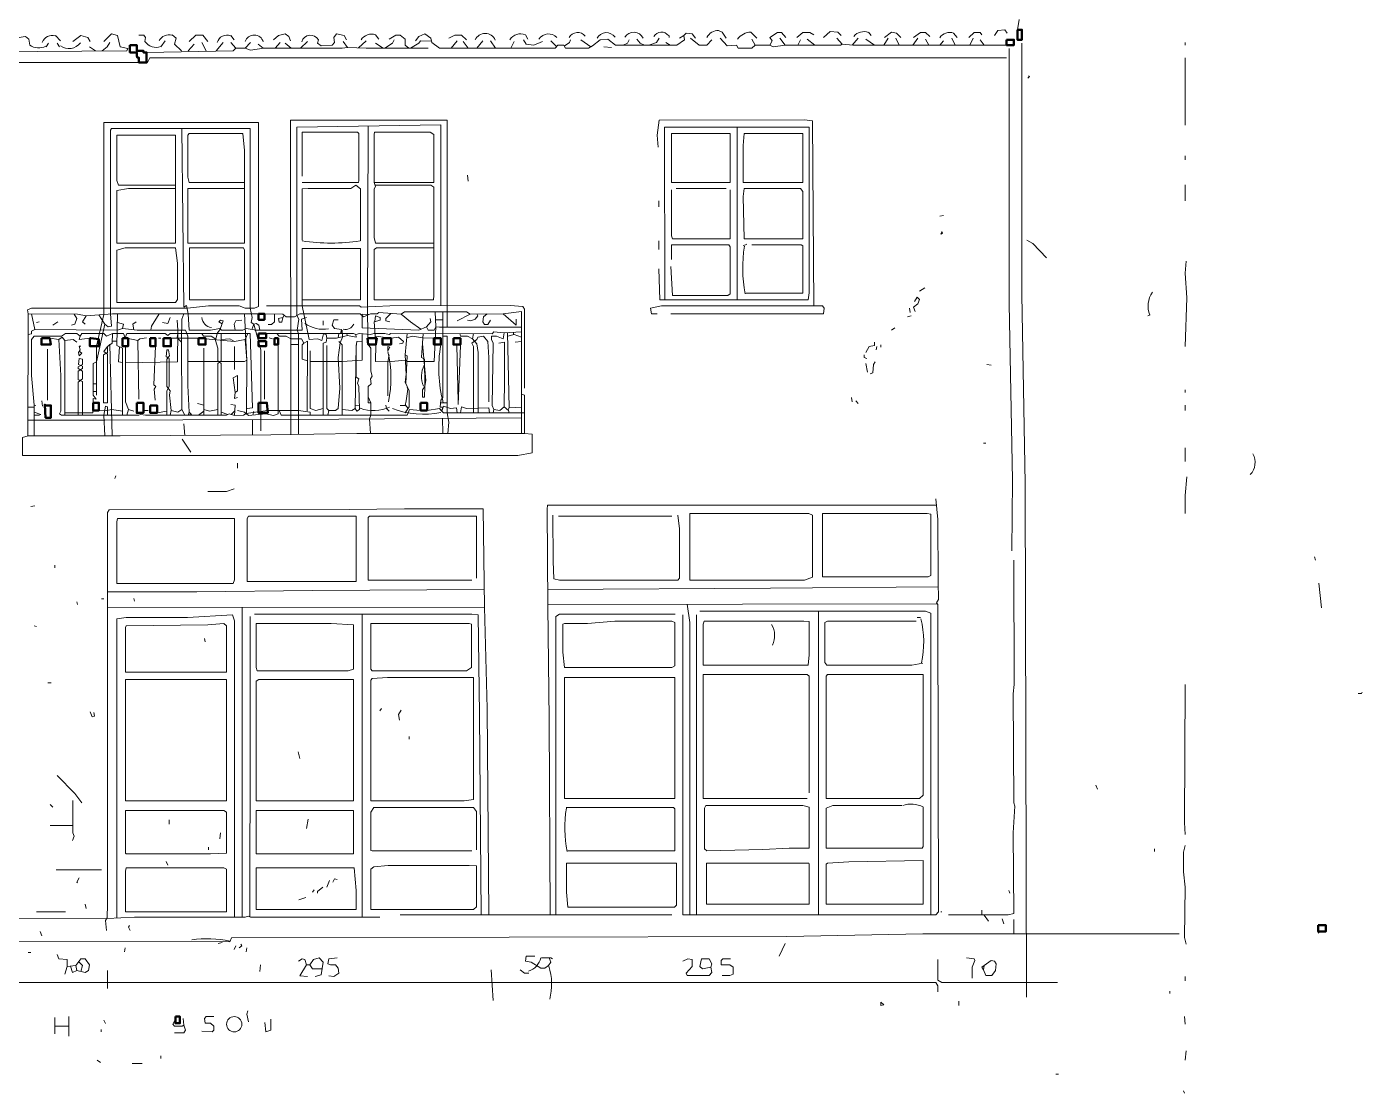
# Model space of a CAD drawing. Header units: metres. Extents: x 0.1 to 48.1, y 1.3 to 34.5.
# Drawn here: x 5.58 to 16.01, y 19.51 to 27.83 of the extents above; entities that cross this region are included whole.
import ezdxf

# ---------------------------------------------------------------- set-up
doc = ezdxf.new("R2010")
doc.units = ezdxf.units.M
for name, color, linetype, lineweight in [('P2D_GRAMMES', 7, 'Continuous', 18), ('P2D_MIKRA', 8, 'Continuous', 13), ('P2D_TOIXOI', 7, 'Continuous', 50), ('P2D_TOXA', 7, 'Continuous', 18)]:
    doc.layers.add(name, color=color, linetype=linetype, lineweight=lineweight)

msp = doc.modelspace()

# ---------------------------------------------------------------- linework, layer by layer
at = {"layer": 'P2D_GRAMMES'}
for p, q in [((13.328351, 27.890131), (13.315075, 27.810165)), ((5.841335, 27.723901), (5.80144, 27.763796)), ((7.197775, 27.73055), (7.171178, 27.763796)), ((8.328141, 27.737199), (8.301545, 27.770445)), ((9.491754, 27.737199), (9.471806, 27.770445)), ((10.595268, 27.763796), (10.595268, 27.750497)), ((11.280393, 27.743848), (11.233848, 27.790393)), ((12.171387, 27.763796), (12.15144, 27.790393)), ((12.816361, 27.783743), (12.842958, 27.750497)), ((5.728298, 27.677356), (5.748246, 27.703953)), ((5.834686, 27.677356), (5.814738, 27.703953)), ((6.067408, 27.677356), (6.113953, 27.646479)), ((6.625942, 27.677356), (6.659188, 27.723901)), ((6.885262, 27.697304), (6.838717, 27.646479)), ((6.945105, 27.710602), (6.978351, 27.646479)), ((7.111335, 27.710602), (7.058141, 27.646479)), ((7.171178, 27.710602), (7.209479, 27.665589)), ((7.32411, 27.710602), (7.284215, 27.667249)), ((7.383953, 27.697304), (7.424528, 27.666324)), ((7.556832, 27.710602), (7.516937, 27.667249)), ((7.596728, 27.703953), (7.643272, 27.667249)), ((7.769607, 27.717251), (7.716414, 27.667249)), ((8.048874, 27.717251), (8.08212, 27.670707)), ((8.228403, 27.723901), (8.168512, 27.668665)), ((8.301545, 27.703953), (8.361387, 27.667249)), ((8.939869, 27.723901), (8.893325, 27.667249)), ((8.986414, 27.717251), (9.026309, 27.667249)), ((9.139346, 27.723901), (9.092801, 27.667249)), ((9.199188, 27.723901), (9.239084, 27.667249)), ((9.385366, 27.717251), (9.35877, 27.667249)), ((9.671283, 27.723901), (9.715754, 27.679965)), ((9.904005, 27.73055), (9.98386, 27.677335)), ((10.568927, 27.710602), (10.602173, 27.689846)), ((11.240497, 27.737199), (11.267094, 27.689846)), ((11.459921, 27.743848), (11.499817, 27.689846)), ((11.619503, 27.73055), (11.599555, 27.689846)), ((11.672696, 27.737199), (11.732539, 27.689846)), ((11.905419, 27.743848), (11.945314, 27.697304)), ((12.071649, 27.743848), (12.024515, 27.690471)), ((12.131492, 27.737199), (12.197984, 27.689846)), ((12.304372, 27.743848), (12.271126, 27.689846)), ((12.364215, 27.743848), (12.390812, 27.689846)), ((12.537094, 27.743848), (12.497199, 27.689846)), ((12.596937, 27.737199), (12.623534, 27.689846)), ((12.736571, 27.723901), (12.709974, 27.689846)), ((12.803063, 27.743848), (12.82966, 27.689846)), ((12.969293, 27.743848), (12.942696, 27.689846)), ((13.022487, 27.73055), (13.055733, 27.689846)), ((6.453247, 27.554098), (3.911967, 27.554116)), ((14.624463, 27.590916), (14.624463, 27.065628)), ((11.127174, 27.049068), (11.127174, 25.701622)), ((14.624463, 26.600183), (14.624463, 26.473848)), ((10.648717, 26.571422), (11.041021, 26.571422)), ((11.200602, 26.134738), (11.174005, 26.12144)), ((5.588665, 25.592116), (5.585193, 24.637607)), ((5.615262, 25.592116), (5.641859, 25.469817)), ((6.139449, 25.583818), (6.187094, 25.509712)), ((8.196058, 25.562906), (8.196058, 25.549607)), ((9.039607, 25.589503), (8.939869, 25.536309)), ((14.35233, 25.582853), (14.332382, 25.576204)), ((8.770513, 25.545347), (8.825994, 25.545897)), ((5.875473, 25.383466), (5.875482, 24.799575)), ((6.24434, 25.378215), (6.282421, 25.378102)), ((6.359974, 25.4007), (6.446414, 25.383377)), ((6.446414, 25.383377), (6.453247, 24.924581)), ((7.304162, 25.437853), (7.284215, 25.390026)), ((7.639327, 25.351915), (7.701302, 25.351915)), ((8.015628, 25.437853), (8.010397, 25.404543)), ((8.149315, 25.350131), (8.141963, 24.85144)), ((8.196058, 25.437853), (8.196058, 25.378102)), ((8.547946, 25.437853), (8.533695, 25.27034)), ((9.068884, 25.374082), (9.078091, 25.380219)), ((9.080266, 25.371823), (9.092801, 25.35678)), ((9.379198, 25.446839), (9.379828, 25.428339)), ((9.44241, 25.376787), (9.392016, 25.370079)), ((5.739697, 25.316885), (5.739697, 24.917932)), ((6.190076, 25.278745), (6.200098, 25.283217)), ((6.686517, 25.256445), (6.673779, 25.252827)), ((6.961728, 25.323534), (6.961728, 24.799575)), ((7.199063, 25.336832), (7.199063, 25.157304)), ((7.433917, 25.303586), (7.433917, 24.924581)), ((5.988438, 25.158706), (6.001244, 25.156743)), ((6.002478, 25.075511), (5.988793, 25.073877)), ((6.097708, 25.044267), (6.123299, 25.044267)), ((5.586009, 24.86193), (5.634855, 24.861896)), ((6.373272, 24.844791), (6.359974, 24.799575)), ((6.373272, 24.844791), (6.413168, 24.831492)), ((6.670713, 24.831492), (6.596021, 24.818344)), ((6.911859, 24.891335), (6.961728, 24.878037)), ((6.961728, 24.831492), (6.918508, 24.799575)), ((7.095657, 24.824843), (7.148102, 24.805677)), ((7.201281, 24.831257), (7.173999, 24.806339)), ((7.350707, 24.831492), (7.344387, 24.801604)), ((8.144176, 24.877995), (8.174288, 24.877234)), ((8.534448, 24.878002), (8.556152, 24.852604)), ((8.812907, 24.896426), (8.862247, 24.896941)), ((9.345471, 24.858089), (9.439456, 24.861672)), ((6.340026, 24.799575), (6.353325, 24.799575)), ((6.805471, 24.731754), (6.812187, 24.642942)), ((7.341624, 24.766915), (7.341707, 24.646849)), ((8.825921, 24.775915), (8.825994, 24.656582)), ((10.615471, 24.011437), (9.731126, 24.011437)), ((15.668874, 23.488351), (15.688822, 23.295524)), ((9.152644, 23.302173), (6.209018, 23.298326)), ((12.688988, 23.327135), (9.646323, 23.3233)), ((11.760691, 23.26991), (11.760691, 20.898551)), ((8.196058, 23.246497), (8.196058, 20.880382)), ((10.808364, 23.24233), (10.808364, 20.898551)), ((12.530445, 23.22072), (12.557042, 23.22072)), ((5.761545, 21.596967), (5.937446, 21.596967)), ((5.808089, 21.251487), (6.160497, 21.251487)), ((5.88123, 20.92207), (5.655157, 20.92207)), ((10.615471, 20.898551), (8.494372, 20.898551)), ((13.28764, 20.861911), (13.28764, 20.749221)), ((7.104686, 20.682382), (7.07144, 20.675733)), ((5.894529, 20.496204), (5.874581, 20.436361)), ((6.209018, 20.462958), (6.209018, 20.323325)), ((9.205838, 20.469607), (9.219136, 20.230236)), ((13.055733, 20.502853), (13.049084, 20.469607)), ((5.798115, 20.097251), (5.798115, 19.970916)), ((5.798115, 20.028829), (5.905563, 20.028829)), ((5.905563, 20.103901), (5.905563, 19.950969)), ((6.798822, 20.090602), (6.805471, 20.037408))]:
    msp.add_line(p, q, dxfattribs=at)
for points in [[(6.180445, 27.717251), (6.240288, 27.777094), (6.286832, 27.763796), (6.30678, 27.677356), (6.366623, 27.664058), (6.359974, 27.646479), (4.604581, 27.633305), (4.591283, 27.646479), (4.538089, 27.646479), (4.518141, 27.633305), (3.93966, 27.633305), (3.913063, 27.624162), (3.930099, 23.102696), (3.951229, 22.863325), (3.951229, 20.728927)], [(5.482277, 27.710602), (5.515524, 27.750497), (5.568717, 27.757147), (5.595314, 27.737199), (5.601963, 27.690654)], [(6.074058, 27.717251), (6.05411, 27.750497), (6.000916, 27.763796), (5.937446, 27.717251), (5.937446, 27.717251)], [(6.453063, 27.767373), (6.492958, 27.767373), (6.506257, 27.750497), (6.499607, 27.717251)], [(6.712382, 27.770445), (6.745628, 27.743848), (6.73233, 27.697304), (6.785524, 27.646479)], [(6.845366, 27.717251), (6.89856, 27.767373), (6.951754, 27.767373), (6.991649, 27.717251)], [(7.503639, 27.73055), (7.543534, 27.763796), (7.596728, 27.777094), (7.623325, 27.757147), (7.636623, 27.723901)], [(7.856047, 27.73055), (7.849398, 27.703953), (7.875995, 27.684005), (7.962435, 27.690654), (7.982382, 27.710602), (7.975733, 27.750497), (7.995681, 27.777094), (8.055524, 27.763796), (8.075471, 27.73055)], [(8.407932, 27.737199), (8.461126, 27.767373), (8.494372, 27.767373), (8.533695, 27.737199), (8.533695, 27.690654), (8.560864, 27.667249)], [(8.614058, 27.723901), (8.640654, 27.757147), (8.687199, 27.777094), (8.733743, 27.743848), (8.740393, 27.710602), (8.800236, 27.667249), (9.704529, 27.667249), (9.724476, 27.689846), (9.771021, 27.689846), (9.784319, 27.667249), (9.963848, 27.667249), (9.997094, 27.684005), (10.056937, 27.73055), (10.11678, 27.737199), (10.176623, 27.689846), (10.655366, 27.689846), (10.715209, 27.73055), (10.70856, 27.763796), (10.675314, 27.743848)], [(8.873377, 27.743848), (8.919921, 27.767373), (8.973115, 27.767373), (9.01301, 27.73055)], [(10.70856, 27.763796), (10.728508, 27.783743), (10.775052, 27.777094), (10.801649, 27.743848)], [(10.981178, 27.803691), (11.007775, 27.790393), (11.041021, 27.743848)], [(11.506466, 27.750497), (11.47322, 27.787556), (11.439974, 27.787556), (11.380131, 27.750497), (11.400079, 27.723901), (11.380131, 27.689846)], [(11.72589, 27.770445), (11.692644, 27.787556), (11.63945, 27.787556), (11.592906, 27.750497)], [(11.938665, 27.763796), (11.912068, 27.790393), (11.852225, 27.797042), (11.799031, 27.750497)], [(12.277775, 27.750497), (12.330969, 27.790393), (12.370864, 27.783743), (12.40411, 27.750497)], [(12.630183, 27.757147), (12.596937, 27.787556), (12.557042, 27.787556), (12.503848, 27.750497)], [(13.037959, 27.770445), (13.022487, 27.787556), (12.975942, 27.787556), (12.936047, 27.750497)], [(13.235262, 27.783743), (13.215314, 27.81034), (13.16212, 27.803691), (13.135524, 27.763796)], [(6.22699, 27.710602), (6.207042, 27.677356), (6.167147, 27.646479)], [(8.713796, 27.667249), (8.228403, 27.667249), (8.08212, 27.670707), (8.042225, 27.667249), (7.430497, 27.667249), (7.32411, 27.650759), (7.284215, 27.667249), (7.211073, 27.667249), (7.191126, 27.646479), (6.513423, 27.633305)], [(8.447827, 27.73055), (8.434529, 27.703953), (8.374686, 27.667249)], [(8.738602, 27.719553), (8.653953, 27.723901), (8.640654, 27.703953), (8.574162, 27.667249)], [(9.458508, 27.73055), (9.478455, 27.697304), (9.538298, 27.690654), (9.604791, 27.717251)], [(9.824215, 27.73055), (9.817565, 27.710602), (9.775284, 27.682601)], [(10.28301, 27.73055), (10.269712, 27.703953), (10.236466, 27.689846)], [(10.342853, 27.737199), (10.36945, 27.703953), (10.402696, 27.689846)], [(10.515733, 27.743848), (10.495785, 27.710602), (10.435942, 27.689846)], [(10.761754, 27.743848), (10.828246, 27.689846), (10.888089, 27.689846), (10.927984, 27.73055)], [(10.994476, 27.743848), (11.04767, 27.684005), (11.120812, 27.690654), (11.13411, 27.667249), (11.240497, 27.667249), (11.267094, 27.689846), (11.380131, 27.689846), (11.406728, 27.677356), (11.499817, 27.689846), (11.932016, 27.689846), (11.945314, 27.697304), (12.031754, 27.689846), (13.229905, 27.689846)], [(13.249904, 27.664058), (13.249904, 25.669293), (13.275157, 24.292906), (13.270606, 23.741021)], [(13.350335, 27.703953), (13.350335, 25.742435), (13.374038, 24.266309), (13.386587, 20.256832)], [(13.228613, 27.590701), (6.539503, 27.590701), (6.519555, 27.554098), (6.492958, 27.554098)], [(5.588665, 25.592116), (5.584871, 25.622749), (5.615262, 25.635289), (6.832068, 25.635289), (6.998298, 25.654403), (7.23767, 25.654403), (7.284215, 25.635289), (7.357356, 25.635289), (7.388, 25.649346), (7.388, 27.086126), (6.180445, 27.086126), (6.179618, 25.586919), (6.123299, 25.338051), (6.123299, 24.957827), (6.123299, 24.984635), (6.097708, 24.984635)], [(7.406032, 24.67856), (7.406032, 25.310236), (7.350707, 25.509712), (7.330759, 25.52301), (7.337408, 25.562906), (7.322073, 25.635289), (7.322073, 27.039031), (6.240288, 27.039031), (6.232843, 27.025733), (6.232497, 25.591001), (6.240288, 25.496414), (6.213691, 25.489764), (6.187094, 25.509712)], [(6.789762, 27.039031), (6.805471, 25.642696), (6.825419, 25.655995), (6.838717, 25.592116), (6.845366, 25.46488), (7.011597, 25.46488), (7.084738, 25.476466), (7.098037, 25.46488), (7.264267, 25.46488), (7.290864, 25.476466), (7.370654, 25.46488), (7.728807, 25.46488), (7.723063, 25.549607), (7.762958, 25.562906)], [(8.862247, 25.486863), (8.862247, 27.104934), (7.636623, 27.104934), (7.639354, 24.64991)], [(8.812369, 25.654403), (8.812369, 27.066956), (7.687044, 27.049068), (7.687044, 25.654403), (7.688159, 25.578918), (7.703115, 25.549607), (7.689817, 25.46488), (7.701302, 25.437853), (7.701318, 24.650712)], [(8.244742, 27.054411), (8.239281, 25.582629), (8.245026, 25.351915), (8.265015, 25.323534), (8.265015, 25.144005), (8.274948, 25.10411), (8.261649, 25.084162), (8.268298, 25.044267), (8.244826, 25.024319), (8.244826, 24.896941), (8.265015, 24.896941), (8.244826, 24.944529)], [(11.72589, 25.654403), (11.715218, 27.098874), (11.652749, 27.105524), (10.515733, 27.104934), (10.502435, 26.985838), (10.509084, 26.892749)], [(10.514869, 25.941911), (10.522382, 25.701622), (11.679346, 25.701622), (11.688862, 25.755733), (11.688862, 27.049068), (10.557227, 27.049068), (10.562277, 25.701622)], [(7.277646, 26.571422), (7.277646, 26.144271), (6.834493, 26.144271), (6.834493, 26.571422), (7.277646, 26.571422), (7.277646, 26.866152), (7.264267, 26.999136), (6.845366, 26.999136), (6.834493, 26.985838), (6.834493, 26.660026), (6.845366, 26.618079), (7.277646, 26.618079)], [(7.728807, 26.666675), (7.728807, 27.010885), (8.161911, 27.010885), (8.170109, 26.999136), (8.170109, 26.633429), (8.16856, 26.618079), (7.729712, 26.618079)], [(6.739093, 26.606832), (6.739093, 26.300969), (6.738979, 26.144271), (6.282421, 26.144271), (6.282421, 26.553639), (6.373272, 26.571422), (6.739093, 26.571422)], [(8.290121, 26.618079), (8.301545, 26.586885), (8.290121, 26.566937), (8.290121, 26.187932), (8.301545, 26.144271), (8.757442, 26.144271)], [(7.728807, 26.167984), (7.728807, 26.566937), (7.776257, 26.571422), (8.108717, 26.571422), (8.148613, 26.596583), (8.183481, 26.566937), (8.183481, 26.161335)], [(8.298413, 26.595437), (8.733743, 26.596583), (8.757442, 26.580236), (8.757442, 25.735785), (8.753691, 25.701622), (8.290121, 25.701622), (8.290121, 26.094843), (8.308194, 26.106595), (8.757442, 26.106595)], [(10.612259, 26.560288), (10.612259, 26.20123), (10.62212, 26.176188), (11.070635, 26.176188), (11.070635, 26.560288)], [(8.08212, 25.423272), (7.995681, 25.4007), (7.922539, 25.4007), (7.91589, 25.429921), (7.895942, 25.436571), (7.882644, 25.383377), (7.849398, 25.396675), (7.782906, 25.390026), (7.728807, 25.654403), (7.728807, 26.101492), (8.183481, 26.101492), (8.183481, 25.701622), (7.728807, 25.701622)], [(10.612259, 26.015052), (10.612259, 26.131309), (11.060969, 26.131309), (11.070635, 26.114791), (11.070635, 25.749084), (11.054319, 25.734532), (10.62212, 25.734532), (10.608822, 25.961859)], [(11.193953, 25.753866), (11.638355, 25.753866), (11.638355, 26.12144), (11.626152, 26.131309), (11.240497, 26.131309)], [(13.388194, 26.167984), (13.434738, 26.141387), (13.541126, 26.028351)], [(14.631597, 26.001754), (14.624948, 25.908665), (14.638246, 25.715838), (14.624463, 25.336832)], [(12.510497, 25.689241), (12.530445, 25.722487), (12.550393, 25.702539), (12.537094, 25.669293), (12.503848, 25.642696), (12.517147, 25.60945)], [(9.441087, 24.656582), (9.441087, 25.60945), (9.298927, 25.592116), (9.039607, 25.589503), (9.01301, 25.608018), (8.527618, 25.608018), (8.501021, 25.589503), (8.328141, 25.602801), (8.314843, 25.592116), (8.261649, 25.592116), (8.208455, 25.569555), (8.181859, 25.592116), (7.709764, 25.592116), (7.669869, 25.567746), (7.603377, 25.567746), (7.57678, 25.589503), (7.433917, 25.592116), (6.246937, 25.592116), (6.040812, 25.576204), (5.974319, 25.589503), (5.588665, 25.592116)], [(5.948116, 25.590238), (5.96767, 25.556257), (5.954372, 25.509712), (5.927775, 25.503063)], [(6.040812, 25.576204), (6.014215, 25.52966), (6.034162, 25.509712)], [(6.286832, 25.592116), (6.282421, 25.343482), (6.32561, 25.323534), (6.32561, 24.799575)], [(6.612644, 25.592116), (6.552801, 25.496414), (6.546152, 25.46488)], [(6.805471, 25.592116), (6.789762, 25.549607), (6.785524, 25.370079), (6.789762, 24.844791), (6.81212, 24.799575)], [(7.277646, 25.592116), (7.297513, 25.230445), (7.2936, 24.812015)], [(7.450445, 25.654403), (8.175209, 25.654403), (8.188508, 25.642696), (8.414581, 25.654403), (9.35212, 25.655995), (9.451859, 25.649346), (9.46448, 25.629398), (9.46448, 25.011021)], [(7.512298, 25.590682), (7.512033, 25.52966), (7.49034, 25.508043), (7.463743, 25.508043)], [(7.587281, 25.580913), (7.57678, 25.562906), (7.543534, 25.556257), (7.550183, 25.526967), (7.570131, 25.526967), (7.57678, 25.562906)], [(9.441784, 25.486919), (8.800236, 25.486863), (8.773639, 25.489764), (8.76034, 25.46488), (8.713796, 25.46488), (8.700497, 25.489764), (8.640654, 25.46488), (8.196058, 25.483115), (8.196058, 25.589503), (8.247049, 25.585923)], [(8.76699, 25.608018), (8.773639, 25.489764), (8.76034, 25.220148), (8.547946, 25.220148), (8.535807, 25.230883), (8.398512, 25.217147), (8.301545, 25.220148), (8.304869, 25.351915), (8.290121, 25.52966), (8.338669, 25.542958), (8.338669, 25.562906), (8.301545, 25.576204), (8.296256, 25.53134)], [(8.422208, 25.595565), (8.382905, 25.556257), (8.382905, 25.536309), (8.414581, 25.52966)], [(8.501021, 25.589503), (8.574162, 25.52966), (8.655146, 25.470906)], [(8.727094, 25.556257), (8.733743, 25.52966), (8.700497, 25.489764)], [(8.825994, 25.608018), (8.825994, 24.93788), (8.812369, 24.917932), (8.806885, 24.861896), (8.826832, 24.861896), (8.820183, 24.831492), (8.8069, 24.844806)], [(9.092719, 25.59159), (9.09945, 25.576204), (9.079503, 25.549607), (9.046257, 25.536309), (9.01966, 25.542958)], [(9.172592, 25.592116), (9.145995, 25.569555), (9.139346, 25.52966), (9.152644, 25.508043), (9.179241, 25.508043), (9.199188, 25.542958)], [(9.298927, 25.592116), (9.399339, 25.503063), (9.399339, 25.549607)], [(10.608822, 25.592116), (11.799031, 25.592116), (11.805681, 25.636047), (11.792382, 25.654403), (10.535681, 25.654403), (10.449241, 25.636047), (10.45589, 25.592116), (10.502435, 25.592116)], [(5.588075, 25.429924), (5.615673, 25.436571), (5.615673, 25.456518), (5.641859, 25.469817), (6.286832, 25.46488), (6.326728, 25.476466)], [(6.187094, 25.509712), (6.123299, 25.217147), (6.097708, 25.203848), (6.097708, 24.957827), (6.120602, 24.924581), (6.097708, 24.93123), (6.094005, 24.818344), (5.875481, 24.818344)], [(6.286832, 25.52301), (6.333377, 25.509712), (6.326728, 25.476466), (6.439764, 25.46488), (6.81877, 25.46488), (6.834493, 25.416623), (6.834493, 25.030969), (6.845366, 24.824843), (6.839249, 24.801172)], [(6.752277, 25.542958), (6.758927, 25.46488), (6.754098, 25.217147), (6.348213, 25.210089)], [(6.433115, 25.52966), (6.406518, 25.509712), (6.412943, 25.467629)], [(7.104021, 25.514366), (7.078089, 25.52966), (7.091387, 25.542958), (7.111335, 25.536309), (7.088518, 25.473173), (7.064791, 25.437853), (7.051492, 25.383377), (7.06916, 25.323534), (7.06916, 25.223796), (7.095657, 25.203848), (7.095657, 24.799575)], [(7.257618, 25.542958), (7.211073, 25.536309), (7.197775, 25.509712), (7.204424, 25.46488)], [(7.397251, 25.46488), (7.390602, 25.503063), (7.370654, 25.516361), (7.350707, 25.509712), (7.335502, 25.469984)], [(7.891563, 25.536309), (7.891563, 25.503063), (7.891563, 25.503063)], [(8.008979, 25.545897), (7.975733, 25.545897), (7.962435, 25.503063), (7.982382, 25.476466), (8.035576, 25.469817), (8.028927, 25.436571), (8.042055, 25.463168), (8.043334, 25.41021), (8.025295, 25.366319), (8.008979, 25.250393), (8.022277, 25.011021), (8.008979, 24.85144), (7.989031, 24.837765), (7.935749, 24.837787)], [(7.298543, 24.85144), (7.341669, 24.858089), (7.322073, 25.437853), (6.699084, 25.437853), (6.679136, 25.423272), (6.659188, 25.437853), (6.359974, 25.437853), (6.346675, 25.403325), (6.333377, 25.437853), (6.246937, 25.437853), (6.200393, 25.416623), (6.180445, 25.437853), (6.007565, 25.437853), (5.994267, 25.416623), (5.96767, 25.437853), (5.88123, 25.437853), (5.847984, 25.416935), (5.635209, 25.416935), (5.615673, 25.390026), (5.615673, 25.110759), (5.634855, 24.878037), (5.634855, 24.639212)], [(5.75822, 25.4007), (5.828037, 25.390026), (5.854634, 25.409974), (5.874581, 25.383377), (5.941073, 25.390026), (5.96767, 25.370079)], [(5.828037, 25.390026), (5.844356, 25.110759), (5.844356, 24.831492), (5.834686, 24.811545), (5.847984, 24.799575), (6.453063, 24.799575), (6.466361, 24.804895), (6.506257, 24.799575), (7.137932, 24.799575), (7.15788, 24.811545), (7.199063, 24.798246), (7.204424, 24.878037), (7.171178, 24.884686)], [(5.994267, 25.416623), (5.987618, 25.390026), (6.071228, 25.4007)], [(6.246937, 25.437853), (6.243696, 25.363429), (6.209018, 25.336832), (6.209018, 25.290288), (6.176284, 25.27034), (6.176284, 24.896941), (6.209018, 24.896941), (6.209018, 25.27699), (6.180445, 25.296937), (6.209018, 25.336832)], [(6.219244, 25.344675), (6.227617, 25.351097), (6.2437, 24.639164)], [(6.512906, 25.403325), (6.459712, 25.396675), (6.446414, 25.383377)], [(6.834493, 25.220148), (7.277565, 25.220148), (7.297513, 25.230445), (7.284215, 25.390026), (7.199063, 25.376728), (6.919173, 25.4007), (6.703596, 25.4007)], [(6.758927, 25.437853), (6.752277, 25.403325), (6.785524, 25.370079)], [(6.945105, 25.437853), (6.958403, 25.416935), (7.018246, 25.416935), (7.054817, 25.393351)], [(7.095657, 25.437853), (7.095657, 25.223796), (7.06916, 25.203848), (7.06916, 24.799575)], [(7.095657, 25.390026), (7.164529, 25.396675), (7.199063, 25.376728)], [(7.540117, 25.351915), (7.540117, 24.811545), (7.503639, 24.798246), (7.443796, 24.811545), (7.310812, 24.798246), (7.277565, 24.824843), (7.224372, 24.838141)], [(7.44712, 25.437853), (8.128665, 25.437853), (8.148613, 25.429921), (8.175209, 25.437853), (8.261649, 25.429921), (8.288246, 25.437853), (8.374686, 25.437853), (8.407932, 25.429921), (8.42123, 25.437853), (9.212487, 25.436571), (9.225785, 25.449869), (9.305576, 25.44322)], [(7.530236, 25.437853), (7.550183, 25.416935), (7.603377, 25.416935), (7.639327, 25.396675), (7.723063, 25.396675), (7.74301, 25.363429)], [(7.74301, 25.363429), (7.728807, 25.350131), (7.728807, 25.237094), (7.769335, 25.223785)], [(7.74301, 25.363429), (7.769607, 25.378102), (7.768644, 24.833235)], [(8.141963, 24.85144), (8.155262, 24.831492), (8.175209, 24.844791), (8.170109, 25.024319), (8.161911, 25.050916), (8.170109, 25.084162), (8.149315, 25.097461), (8.149315, 25.336832), (8.155262, 25.376728), (8.196058, 25.378102), (8.196058, 25.230445), (8.042055, 25.220148), (7.791543, 25.220148)], [(7.922539, 25.4007), (7.91589, 25.370079), (7.891563, 25.363429), (7.891563, 24.799575)], [(8.01452, 25.376728), (8.042055, 25.350131), (8.042055, 24.799575)], [(8.075471, 25.437853), (8.08212, 25.423272), (8.149315, 25.409974), (8.148613, 25.429921)], [(8.301545, 25.416623), (8.423558, 25.4007), (8.481073, 25.409974), (8.520969, 25.376728), (8.514319, 25.363429), (8.487723, 25.35678)], [(8.757442, 25.4007), (8.671509, 25.403967), (8.587461, 25.416623), (8.545027, 25.403541)], [(8.673903, 25.437664), (8.660602, 25.250393), (8.68463, 25.237094), (8.687199, 25.024319), (8.68463, 24.94126), (8.668914, 24.94126), (8.668914, 24.997723), (8.687199, 25.024319), (8.693848, 25.070864), (8.668241, 25.357944)], [(8.825995, 25.416935), (8.862247, 25.416935), (8.862247, 24.818344), (8.873377, 24.745052), (8.866728, 24.656582)], [(8.909948, 25.351915), (8.937716, 25.343482), (8.947544, 24.910898)], [(8.964464, 25.363429), (8.964464, 25.343482), (8.946518, 24.884686), (8.947028, 24.897704)], [(8.959818, 25.437084), (8.966466, 25.416935), (9.01966, 25.416935), (9.059555, 25.396675)], [(9.065539, 24.818344), (9.065539, 25.336832), (9.052906, 25.363429), (9.092801, 25.390026), (9.09945, 25.409974), (9.145995, 25.416935), (9.179241, 25.376728), (9.186281, 25.250393), (9.186281, 24.904634)], [(9.066205, 25.436868), (9.059555, 25.396675), (9.092801, 25.35678), (9.103012, 25.290288), (9.103012, 24.818344)], [(9.441994, 25.449926), (9.305576, 25.44322), (9.298927, 25.396675), (9.245733, 25.416935), (9.207636, 25.416623), (9.207636, 25.390026), (9.221516, 25.363429), (9.212487, 24.877072), (9.225785, 24.844791), (9.219136, 24.818344)], [(9.305576, 24.864738), (9.309499, 25.077513), (9.309499, 25.370079), (9.265681, 25.363429)], [(9.333485, 25.444592), (9.345471, 24.858089), (9.335578, 24.840736)], [(9.334059, 25.416526), (9.385366, 25.429921), (9.442221, 25.41007)], [(5.979467, 24.799575), (5.979467, 25.057565), (6.013572, 25.084162), (6.013572, 25.144005), (5.979467, 25.163953), (5.979467, 25.177251), (6.013572, 25.197199), (6.013572, 25.237094), (5.987618, 25.243743), (5.980969, 25.197199), (6.013572, 25.183901), (6.013572, 25.163953), (5.979467, 25.144005), (5.979467, 25.077513), (6.013572, 25.064215), (6.013572, 24.799575)], [(6.000916, 25.338051), (5.987618, 25.338051), (5.994267, 25.310236), (5.980969, 25.290288), (5.987618, 25.263691), (6.007565, 25.283639), (5.988129, 25.301029)], [(6.302079, 25.334402), (6.293482, 25.217147), (6.32561, 25.210497)], [(6.348213, 25.338051), (6.348213, 24.904634), (6.373272, 24.844791)], [(6.583896, 25.338051), (6.569384, 25.037618), (6.586047, 25.024319), (6.572749, 25.004372), (6.579398, 24.917932)], [(6.670713, 24.799575), (6.670713, 24.991073), (6.690895, 25.024319), (6.690895, 25.243743), (6.665838, 25.257042), (6.672487, 25.309769), (6.685785, 25.309769), (6.692435, 25.263691), (6.670713, 25.237094), (6.670713, 25.024319), (6.699084, 24.991073), (6.692435, 24.957827), (6.705733, 24.838141), (6.699084, 24.799575)], [(7.791543, 25.303586), (7.791543, 24.85144), (7.836099, 24.838141), (7.891563, 24.85144)], [(7.920184, 25.343482), (7.920184, 24.85144), (7.935838, 24.838141), (7.929188, 24.799575)], [(8.407932, 25.27034), (8.398512, 25.217147), (8.398512, 24.951178)], [(8.539007, 25.046932), (8.547946, 25.263691), (8.533695, 25.27034), (8.541899, 25.11707), (8.534267, 25.057565), (8.563904, 24.991073), (8.563904, 24.864738), (8.534267, 24.818344), (8.556663, 24.820197)], [(9.444756, 24.964436), (9.46448, 24.957827), (9.46448, 24.656582), (8.155262, 24.656582), (7.483691, 24.647897), (6.30678, 24.639212), (5.588665, 24.638665), (5.545031, 24.625366), (5.545031, 24.485683), (9.411963, 24.485683), (9.525339, 24.505681), (9.525339, 24.651963), (9.46448, 24.656582)], [(7.204424, 24.977775), (7.199063, 24.93123), (7.223319, 24.93788), (7.223319, 24.93788)], [(8.554215, 25.004372), (8.540916, 24.911283), (8.534267, 24.877072), (8.494372, 24.877072)], [(8.554215, 25.004372), (8.547565, 25.01767), (8.554215, 25.004372)], [(5.634855, 24.878037), (5.648508, 24.877072), (5.648508, 24.877072)], [(5.634855, 24.824843), (5.688403, 24.804895), (5.675105, 24.799575), (5.634855, 24.799575)], [(6.120602, 24.837765), (6.187062, 24.835308), (6.242653, 24.844537), (6.32561, 24.831492)], [(6.209018, 24.799575), (6.209018, 24.864738), (6.193743, 24.871387), (6.180445, 24.799575), (6.187099, 24.639121)], [(6.789762, 24.844791), (6.758927, 24.824843), (6.705733, 24.838141)], [(6.845366, 24.824843), (6.865314, 24.804895), (6.81877, 24.799575)], [(6.961728, 24.844791), (7.004948, 24.831492), (7.06916, 24.844791)], [(7.199063, 24.798246), (7.270916, 24.799575), (7.292161, 24.813166), (7.458858, 24.836789), (7.701302, 24.838141), (7.791543, 24.824843), (7.791543, 24.799575)], [(7.550183, 24.837765), (7.563482, 24.799575), (8.547565, 24.799575), (8.567513, 24.844791), (8.653872, 24.837765)], [(8.141963, 24.85144), (8.115366, 24.838141), (8.042055, 24.844791)], [(8.265015, 24.896941), (8.265015, 24.799575), (8.254953, 24.772094), (8.261649, 24.656582)], [(8.382905, 24.878037), (8.387984, 24.85144), (8.407932, 24.831492)], [(9.46448, 24.818344), (8.833482, 24.818344), (8.800236, 24.85144), (8.703822, 24.837765)], [(8.820183, 24.831492), (8.833482, 24.871387), (8.886675, 24.85144), (8.93322, 24.858089), (8.939869, 24.818344)], [(9.192539, 24.818344), (9.18589, 24.858089), (9.01301, 24.85144), (8.973115, 24.864738), (8.966466, 24.818344)], [(9.305576, 24.864738), (9.27233, 24.837765), (9.225785, 24.844791)], [(9.305576, 24.864738), (9.338822, 24.838141), (9.345471, 24.818344)], [(9.444234, 24.780053), (8.015628, 24.770492), (6.187094, 24.760787), (5.585641, 24.760846)], [(14.638246, 24.319503), (14.624463, 24.17322), (14.624463, 24.033586)], [(7.197775, 24.226414), (7.137932, 24.204258), (6.991649, 24.204258)], [(12.681498, 24.098002), (12.15144, 24.096881), (9.644686, 24.096881), (9.641361, 24.066832), (9.64642, 23.308822), (9.658056, 22.424476), (9.664634, 20.898551)], [(12.676728, 24.146623), (12.692385, 23.987042), (12.695257, 23.501649), (12.698129, 23.362016), (12.683377, 23.335419), (12.692385, 23.32212), (12.695257, 22.065419), (12.698129, 20.921754), (12.676728, 20.898551), (10.701911, 20.898551), (10.702653, 20.941702), (10.702653, 23.24233)], [(9.186281, 20.898551), (9.174449, 22.510916), (9.152644, 23.302173), (9.14267, 24.068641), (8.527618, 24.068641), (8.095419, 24.064366), (6.22034, 24.060092), (6.209018, 24.040236), (6.209018, 20.981597), (6.207042, 20.875209), (6.193743, 20.855262), (6.200393, 20.775471)], [(9.088974, 23.528246), (9.088974, 24.011437), (8.255, 24.011437), (8.244826, 24.00034), (8.244826, 23.513224), (9.052906, 23.513224)], [(9.685932, 24.020288), (9.690244, 23.66123), (9.694555, 23.521597), (9.737775, 23.513224), (10.662016, 23.513224), (10.675314, 23.528246), (10.675314, 23.913901), (10.662016, 24.020288)], [(13.28764, 23.66788), (13.288455, 22.697094), (13.281806, 22.623953), (13.28764, 21.772853), (13.295105, 21.746257), (13.281806, 21.540131), (13.28764, 20.908455), (13.241911, 20.898551), (12.776466, 20.898551)], [(9.150845, 23.440457), (7.809503, 23.430114), (6.905209, 23.419921), (6.209018, 23.419921)], [(12.696132, 23.459096), (11.38678, 23.44957), (9.645543, 23.440268)], [(7.260219, 23.299699), (7.260241, 21.54678), (7.260241, 20.880382)], [(10.735145, 23.324672), (10.755992, 23.182487), (10.755992, 20.898551)], [(10.834895, 23.26991), (12.596937, 23.26991), (12.637894, 23.255628), (12.637894, 20.898551)], [(7.199063, 20.880382), (7.199063, 23.195785), (7.184476, 23.24233), (6.832068, 23.22072), (6.353325, 23.22072), (6.282421, 23.209084), (6.282421, 21.79945), (6.282454, 20.874445)], [(7.322073, 23.229031), (7.322073, 22.344686), (7.319011, 20.883497)], [(9.126047, 20.898551), (9.11453, 22.464372), (9.103012, 23.24233), (9.052906, 23.246497), (7.357356, 23.246497)], [(10.642068, 23.246497), (9.737775, 23.246497), (9.711028, 23.229031), (9.711028, 20.898551)], [(12.57699, 22.863325), (12.49055, 22.849145), (11.825628, 22.849145), (11.811577, 22.869974), (11.811577, 23.182487), (11.832277, 23.191838), (12.523796, 23.191838)], [(11.688862, 21.852644), (11.688862, 22.763586), (11.672696, 22.774253), (10.861492, 22.774253), (10.85992, 21.80851), (11.672696, 21.80851)], [(14.624463, 22.697094), (14.618298, 21.619921), (14.624948, 21.526832)], [(5.814738, 21.985628), (5.954372, 21.845995), (6.007565, 21.772853)], [(5.937446, 21.792801), (5.937446, 21.540131), (5.947723, 21.513534), (5.934424, 21.480288)], [(9.088974, 21.407147), (9.088974, 21.706361), (9.066204, 21.735697), (8.288246, 21.735697), (8.265015, 21.699712), (8.265015, 21.400497), (8.274948, 21.399517), (9.052906, 21.399517)], [(9.790969, 21.735697), (10.62877, 21.735697), (10.638586, 21.726309), (10.638586, 21.399517), (9.804267, 21.399517)], [(12.579321, 21.739607), (12.579321, 21.433743), (12.57034, 21.418626), (11.822304, 21.418626), (11.822304, 21.732958), (11.872173, 21.752698), (12.410759, 21.752698)], [(14.624948, 21.440393), (14.611139, 21.387199), (14.611139, 21.234267), (14.624463, 21.114581), (14.618298, 20.722277), (14.631597, 20.669084)], [(3.951229, 20.861988), (6.207042, 20.871185), (6.419817, 20.880382), (7.284215, 20.880382), (7.310812, 20.888508), (7.32411, 20.880382), (8.334791, 20.880382)], [(12.716623, 20.92207), (12.723272, 20.92207), (12.716623, 20.92207)], [(14.578403, 20.749221), (12.57699, 20.749221), (11.513115, 20.730904), (7.177827, 20.718538), (7.164529, 20.689031), (2.277356, 20.692432)], [(5.814738, 20.589293), (5.828037, 20.556047), (5.894529, 20.549398), (5.894529, 20.496204)], [(5.894529, 20.496204), (5.961021, 20.502853), (6.000916, 20.554989), (6.034162, 20.554989), (6.067408, 20.509503), (6.060759, 20.462958), (6.034162, 20.44966), (5.96767, 20.462958)], [(7.701302, 20.536099), (7.729712, 20.556047), (7.74966, 20.549398), (7.762958, 20.508623)], [(7.789555, 20.508623), (7.816152, 20.549398), (7.862696, 20.562696), (7.891563, 20.52945), (7.875995, 20.429712), (7.82945, 20.416414)], [(8.00233, 20.562696), (7.935838, 20.556047), (7.929188, 20.516152), (7.949136, 20.508623), (7.989031, 20.508623), (8.008979, 20.482906), (8.015628, 20.44301), (7.975733, 20.416414), (7.935838, 20.423063)], [(9.544948, 20.577191), (9.478455, 20.577191), (9.471806, 20.536099), (9.518351, 20.52945), (9.591492, 20.482906), (9.624738, 20.482906), (9.651335, 20.502853), (9.671283, 20.52945), (9.657984, 20.562696)], [(9.684581, 20.556047), (9.671283, 20.562696), (9.598141, 20.562696)], [(10.702653, 20.536099), (10.741806, 20.554989), (10.774975, 20.549398), (10.774975, 20.496204), (10.728508, 20.44301), (10.735157, 20.425968), (10.908037, 20.425968), (10.927984, 20.44966), (10.921335, 20.489555)], [(11.074267, 20.554989), (11.014424, 20.554989), (11.001126, 20.542749), (11.001126, 20.508623), (11.067618, 20.508623), (11.093865, 20.489555), (11.093865, 20.436361), (11.067618, 20.425968), (11.007775, 20.425968)], [(12.692385, 20.549398), (12.692385, 20.389817), (12.723272, 20.370499), (13.627565, 20.370499)], [(12.916099, 20.562696), (12.975942, 20.556047), (12.982592, 20.542749), (12.960831, 20.489555), (12.960831, 20.403115)], [(5.961021, 20.502853), (5.96767, 20.462958), (5.934424, 20.44966), (5.920204, 20.498772)], [(5.987618, 20.52945), (6.014215, 20.502853), (5.999638, 20.456565)], [(7.762958, 20.508623), (7.709764, 20.423063), (7.769607, 20.416414)], [(7.762958, 20.508623), (7.789555, 20.508623), (7.809503, 20.476257), (7.882644, 20.476257)], [(9.498403, 20.443276), (9.465157, 20.443276), (9.431911, 20.469607)], [(13.055733, 20.502853), (13.035785, 20.489555), (13.049084, 20.469607)], [(13.055733, 20.502853), (13.108927, 20.542749), (13.135524, 20.536099), (13.148822, 20.516152), (13.142173, 20.462958), (13.115576, 20.425968), (13.069031, 20.425968), (13.049084, 20.469607)], [(3.873168, 20.336623), (3.899764, 20.370499), (12.676728, 20.370499), (12.692385, 20.343272), (12.692385, 20.296728)], [(6.739093, 20.083953), (6.719031, 20.044058), (6.73233, 20.028829), (6.792173, 20.028829), (6.805471, 20.037408), (6.81877, 19.997513), (6.805471, 19.978739), (6.73233, 19.978739)], [(7.038194, 20.103901), (6.978351, 20.103901), (6.965052, 20.090602), (6.971702, 20.052844), (7.011597, 20.052844), (7.038194, 20.030759), (7.038194, 19.997513), (7.024895, 19.984215), (6.945105, 19.990864)], [(7.485076, 20.083953), (7.485076, 19.997513), (7.443796, 19.984215), (7.437147, 20.057356)]]:
    msp.add_lwpolyline(points, dxfattribs=at)
for points in [[(6.739093, 26.596583), (6.739093, 26.987954), (6.282421, 26.987954), (6.282421, 26.633429), (6.293482, 26.596583)], [(8.290121, 26.618079), (8.290121, 26.992487), (8.294895, 27.010885), (8.727094, 27.010885), (8.757442, 26.992487), (8.757442, 26.618079)], [(10.612259, 26.999136), (11.070635, 26.999136), (11.070635, 26.618079), (10.612259, 26.618079)], [(11.638355, 26.999136), (11.180654, 26.999136), (11.173022, 26.906047), (11.173022, 26.618079), (11.638355, 26.618079)], [(11.180654, 26.176188), (11.173022, 26.507094), (11.180654, 26.571422), (11.619503, 26.571422), (11.638355, 26.54699), (11.638355, 26.176188)], [(6.346675, 26.106595), (6.738979, 26.106595), (6.754098, 25.988455), (6.754098, 25.702539), (6.738979, 25.679685), (6.282421, 25.679685), (6.282421, 26.088194)], [(6.848, 26.106595), (7.270916, 26.106595), (7.277646, 26.088194), (7.277646, 25.701622), (6.848, 25.701622)], [(8.398512, 25.303586), (8.398512, 25.336832), (8.414581, 25.330183)], [(7.223319, 25.110759), (7.191126, 25.090812), (7.204424, 24.977775), (7.223319, 24.991073)], [(7.199063, 23.992885), (6.286832, 23.992885), (6.282421, 23.967094), (6.282421, 23.484829), (7.191126, 23.484829), (7.199063, 23.514948)], [(7.298543, 23.500448), (7.298543, 23.993691), (7.310812, 24.011437), (8.149315, 24.011437), (8.149315, 23.500448)], [(10.755992, 24.033923), (11.067618, 24.033923), (11.685995, 24.033923), (11.715218, 24.020288), (11.715218, 23.534895), (11.652749, 23.513224), (10.755992, 23.513224)], [(12.610236, 24.033923), (12.637894, 24.026937), (12.637894, 23.548194), (12.616885, 23.538583), (11.792338, 23.538583), (11.792338, 24.033923)], [(6.991649, 23.163922), (7.117984, 23.173188), (7.13791, 23.15589), (7.13791, 22.793508), (6.348213, 22.793508), (6.348213, 23.142592), (6.353325, 23.154657)], [(7.955785, 23.173188), (8.129325, 23.162539), (8.129325, 22.81678), (8.08877, 22.805281), (7.377304, 22.805281), (7.369438, 22.830079), (7.369438, 23.173188)], [(8.820183, 23.173188), (9.032958, 23.173188), (9.050983, 23.169188), (9.050983, 22.830079), (9.01301, 22.805281), (8.274948, 22.805281), (8.265015, 22.81678), (8.265015, 23.173188)], [(10.515733, 23.191838), (10.615471, 23.191838), (10.638586, 23.182487), (10.638586, 22.843377), (10.615471, 22.829562), (9.77767, 22.829562), (9.763633, 22.949764), (9.763633, 23.169188), (9.77767, 23.173188), (9.957199, 23.173188), (10.169974, 23.191838)], [(10.85992, 22.849145), (10.85992, 23.169188), (10.868141, 23.191838), (11.646099, 23.191838), (11.688862, 23.189136), (11.688862, 22.929817), (11.679346, 22.849145)], [(8.394634, 22.752813), (9.065539, 22.752813), (9.065539, 21.79945), (8.993063, 21.78808), (8.265015, 21.78808), (8.265015, 22.73034), (8.274948, 22.743639)], [(9.777916, 21.80851), (9.777916, 22.752813), (10.638586, 22.752813), (10.638586, 21.978979), (10.638586, 21.80851)], [(12.397461, 22.774253), (12.579321, 22.774253), (12.579321, 21.832696), (12.550393, 21.80851), (11.822304, 21.80851), (11.822304, 22.763586), (11.832277, 22.774253)], [(6.612644, 22.73558), (7.13791, 22.73558), (7.13791, 21.78808), (6.858665, 21.78808), (6.348213, 21.78808), (6.348213, 22.73558)], [(7.822801, 22.73558), (8.129325, 22.73558), (8.129325, 21.78808), (7.369438, 21.78808), (7.369438, 22.723691), (7.390602, 22.73558)], [(6.991649, 21.712719), (7.117984, 21.712719), (7.13791, 21.699712), (7.13791, 21.38055), (7.011597, 21.376288), (6.353325, 21.376288), (6.348213, 21.38055), (6.348213, 21.712719)], [(7.74966, 21.712719), (8.129325, 21.712719), (8.129325, 21.376288), (7.369438, 21.376288), (7.369438, 21.712719)], [(11.63945, 21.752698), (11.688862, 21.739607), (11.688862, 21.420445), (11.533063, 21.418626), (11.326937, 21.409072), (10.888089, 21.399517), (10.871466, 21.413796), (10.871466, 21.732958), (10.88144, 21.752698)], [(9.032958, 21.284469), (9.088974, 21.280812), (9.088974, 20.961649), (9.066204, 20.940779), (8.265015, 20.940779), (8.265015, 21.254215), (8.288246, 21.274162), (8.401283, 21.284469)], [(10.189921, 21.302847), (10.652175, 21.302847), (10.652175, 20.974948), (10.635419, 20.959735), (10.382749, 20.959735), (9.804267, 20.959735), (9.794293, 21.074686), (9.794293, 21.302847)], [(10.885535, 20.982649), (10.885535, 21.302847), (11.685995, 21.302847), (11.688862, 21.29411), (11.688862, 20.982649)], [(11.998508, 21.312498), (12.579321, 21.32215), (12.579321, 20.982649), (11.822304, 20.982649), (11.822304, 21.29411), (11.832277, 21.302847)], [(6.89856, 21.266477), (7.117984, 21.266477), (7.13791, 21.254215), (7.13791, 20.92207), (6.599346, 20.92207), (6.348213, 20.92207), (6.348213, 21.240916), (6.353325, 21.266477)], [(8.149315, 21.087984), (8.135314, 21.266477), (7.369438, 21.266477), (7.369438, 20.940779), (8.149315, 20.940779)], [(10.921335, 20.489555), (10.927984, 20.516152), (10.908037, 20.554989), (10.848194, 20.554989), (10.834895, 20.496204), (10.854843, 20.476257)]]:
    msp.add_lwpolyline(points, close=True, dxfattribs=at)
at = {"layer": 'P2D_MIKRA'}
for p, q in [((10.083534, 27.677356), (10.143377, 27.670707)), ((14.624463, 27.710602), (14.624463, 27.690654)), ((14.624463, 26.826257), (14.624463, 26.79301)), ((9.01966, 26.673325), (9.026309, 26.62678)), ((10.514869, 26.473848), (10.514869, 26.427304)), ((12.736571, 26.360812), (12.709974, 26.354162)), ((10.514869, 26.161335), (10.514869, 26.094843)), ((12.590288, 25.795628), (12.550393, 25.769031)), ((12.483901, 25.576204), (12.457304, 25.569555)), ((12.470602, 25.636047), (12.477251, 25.602801)), ((5.675105, 25.52966), (5.655157, 25.52301)), ((5.821387, 25.52966), (5.781492, 25.503063)), ((12.357565, 25.483115), (12.330969, 25.463168)), ((6.605995, 25.4007), (6.625942, 25.4007)), ((7.470393, 25.403325), (7.49699, 25.396675)), ((12.248328, 25.350131), (12.248328, 25.330183)), ((12.217932, 25.336832), (12.211283, 25.310236)), ((12.131492, 25.203848), (12.144791, 25.137356)), ((13.075681, 25.197199), (13.108927, 25.19055)), ((12.018455, 24.93788), (12.025105, 24.904634)), ((14.624463, 24.997723), (14.624463, 24.977775)), ((5.695052, 24.911283), (5.701702, 24.871387)), ((6.499607, 24.837765), (6.526204, 24.837765)), ((12.051702, 24.911283), (12.071649, 24.891335)), ((14.624463, 24.878037), (14.624463, 24.838141)), ((6.792173, 24.612068), (6.858665, 24.51233)), ((13.049084, 24.581282), (13.069031, 24.581282)), ((14.624463, 24.545576), (14.624463, 24.439188)), ((7.223319, 24.42589), (7.223319, 24.385995)), ((6.273534, 24.326152), (6.266885, 24.306204)), ((5.641859, 24.093429), (5.608613, 24.08678)), ((15.635628, 23.694476), (15.642277, 23.66788)), ((5.798115, 23.627984), (5.798115, 23.608037)), ((6.160497, 23.367594), (6.180445, 23.367594)), ((6.413168, 23.368665), (6.419817, 23.348717)), ((5.96767, 23.342068), (5.974319, 23.32212)), ((5.635209, 23.15589), (5.655157, 23.149241)), ((6.965052, 23.056152), (6.971702, 23.029555)), ((5.741597, 22.711405), (5.768194, 22.711405)), ((8.348089, 22.510916), (8.334791, 22.490969)), ((8.563904, 22.291492), (8.563904, 22.271545)), ((7.696466, 22.171806), (7.709764, 22.118613)), ((13.28764, 21.925785), (13.28764, 21.899188)), ((13.92678, 21.912487), (13.940079, 21.879241)), ((5.761545, 21.759555), (5.781492, 21.739607)), ((6.690895, 21.639869), (6.690895, 21.606623)), ((7.776257, 21.646518), (7.762958, 21.573377)), ((7.091387, 21.540131), (7.084738, 21.493586)), ((6.997241, 21.427094), (6.997241, 21.407147)), ((14.384537, 21.413796), (14.384537, 21.393848)), ((6.665838, 21.314058), (6.679136, 21.287461)), ((7.822801, 21.094634), (7.809503, 21.074686)), ((7.942487, 21.167775), (7.922539, 21.114581)), ((13.24856, 21.087984), (13.255209, 21.068037)), ((6.034162, 20.981597), (6.040812, 20.948351)), ((7.756309, 21.034791), (7.703115, 21.014843)), ((13.195366, 20.86856), (13.208665, 20.828665)), ((5.681754, 20.768822), (5.695052, 20.735576)), ((7.211073, 20.655785), (7.197775, 20.629188)), ((11.499817, 20.675733), (11.453272, 20.575995)), ((5.588665, 20.604877), (5.608613, 20.604877)), ((6.346675, 20.642487), (6.340026, 20.609241)), ((7.297513, 20.642487), (7.290864, 20.609241)), ((7.403901, 20.509503), (7.397251, 20.456309)), ((14.624463, 20.416414), (14.624463, 20.383168)), ((14.505262, 20.303377), (14.505262, 20.283429)), ((12.857617, 20.223586), (12.857617, 20.19034)), ((6.180445, 20.077304), (6.193743, 20.050707)), ((14.618298, 20.103901), (14.624948, 20.044058)), ((6.158026, 20.004162), (6.158026, 19.984215)), ((14.631597, 19.837932), (14.624948, 19.764791)), ((6.127251, 19.764791), (6.153848, 19.744843)), ((6.47966, 19.737332), (6.399869, 19.737332)), ((6.625351, 19.798037), (6.625351, 19.778089)), ((13.614267, 19.654934), (13.634215, 19.654934)), ((14.611649, 19.525419), (14.618298, 19.505471))]:
    msp.add_line(p, q, dxfattribs=at)
for points in [[(13.401492, 27.451283), (13.408141, 27.444634), (13.394843, 27.431335)], [(6.699084, 25.562906), (6.679136, 25.516361), (6.639241, 25.52301)], [(12.199409, 25.370079), (12.199409, 25.343482), (12.158089, 25.336832), (12.131492, 25.290288)], [(12.118194, 25.27034), (12.118194, 25.250393), (12.138141, 25.243743)], [(12.204634, 25.217147), (12.191335, 25.197199), (12.184686, 25.130707), (12.164738, 25.124058)], [(16.007984, 22.637251), (16.001335, 22.627789), (15.974738, 22.627789)], [(6.074058, 22.484319), (6.087356, 22.444424), (6.107304, 22.451073), (6.100654, 22.47767)], [(8.501021, 22.497618), (8.481073, 22.464372), (8.487723, 22.417827)], [(5.987618, 21.187723), (5.96767, 21.154476), (5.974319, 21.147827)], [(8.00233, 21.174424), (7.982382, 21.181073), (7.969084, 21.154476)], [(7.889293, 21.114581), (7.849398, 21.081335), (7.849398, 21.068037)], [(13.037959, 20.935052), (13.037959, 20.901806), (13.055733, 20.895157), (13.088979, 20.848613)], [(6.379921, 20.815366), (6.373272, 20.802068), (6.386571, 20.775471)], [(15.663777, 20.78877), (15.663777, 20.762173), (15.668874, 20.755524)], [(7.250969, 20.669084), (7.257618, 20.655785), (7.23767, 20.642487)], [(7.304162, 20.150445), (7.297513, 20.123848), (7.310812, 20.064005)]]:
    msp.add_lwpolyline(points, dxfattribs=at)
for points in [[(12.723272, 26.234476), (12.729921, 26.221178), (12.716623, 26.214529)], [(12.248328, 20.216937), (12.271126, 20.19699), (12.248328, 20.19034)]]:
    msp.add_lwpolyline(points, close=True, dxfattribs=at)
at = {"layer": 'P2D_TOIXOI'}
for points in [[(13.315075, 27.810165), (13.315075, 27.731398), (13.350335, 27.731398), (13.350335, 27.810165)], [(6.383246, 27.689846), (6.383246, 27.633305), (6.436578, 27.633305), (6.436578, 27.607539), (6.443089, 27.590701), (6.453247, 27.590701), (6.453247, 27.554098), (6.513423, 27.554098), (6.513423, 27.633305), (6.488341, 27.633305), (6.488341, 27.646479), (6.436578, 27.646479), (6.436578, 27.689846)], [(13.229905, 27.731398), (13.229905, 27.689846), (13.28764, 27.689846), (13.28764, 27.731398)], [(7.388, 25.592116), (7.388, 25.545897), (7.433917, 25.545897), (7.433917, 25.592116)], [(5.691923, 25.4007), (5.691923, 25.351915), (5.709636, 25.351915), (5.709636, 25.351915), (5.764869, 25.351915), (5.75822, 25.4007)], [(6.077382, 25.4007), (6.071228, 25.4007), (6.071228, 25.338051), (6.141679, 25.338051), (6.141679, 25.393351)], [(6.32561, 25.4007), (6.32561, 25.338051), (6.369329, 25.338051), (6.369329, 25.4007)], [(6.541929, 25.4007), (6.541929, 25.338051), (6.583896, 25.338051), (6.583896, 25.4007)], [(6.645428, 25.4007), (6.645428, 25.338051), (6.703596, 25.338051), (6.703596, 25.4007)], [(6.919173, 25.4007), (6.919173, 25.351915), (6.975026, 25.351915), (6.975026, 25.4007)], [(7.388, 25.437853), (7.388, 25.4007), (7.44712, 25.4007), (7.44712, 25.437853)], [(7.388, 25.378102), (7.388, 25.338051), (7.44712, 25.338051), (7.44712, 25.378102)], [(7.512033, 25.4007), (7.512033, 25.351915), (7.540117, 25.351915), (7.540117, 25.4007)], [(8.238377, 25.4007), (8.245026, 25.351915), (8.304869, 25.351915), (8.311518, 25.4007)], [(8.356358, 25.4007), (8.356358, 25.351915), (8.423558, 25.351915), (8.423558, 25.4007)], [(8.757442, 25.4007), (8.757442, 25.351915), (8.812369, 25.351915), (8.812369, 25.4007)], [(8.909948, 25.4007), (8.909948, 25.351915), (8.964464, 25.351915), (8.964464, 25.4007)], [(5.731623, 24.877072), (5.718325, 24.881361), (5.724974, 24.780197), (5.766555, 24.780197), (5.766555, 24.877072)], [(6.097708, 24.896941), (6.097708, 24.837765), (6.141679, 24.837765), (6.141679, 24.896941)], [(6.436578, 24.896941), (6.436578, 24.818344), (6.488341, 24.818344), (6.488341, 24.896941)], [(6.541929, 24.877072), (6.541929, 24.818344), (6.596021, 24.818344), (6.596021, 24.877072)], [(7.388, 24.896941), (7.388, 24.818344), (7.460419, 24.818344), (7.45377, 24.896941)], [(8.653872, 24.896941), (8.653872, 24.837765), (8.703822, 24.837765), (8.703822, 24.896941)], [(15.663777, 20.818796), (15.663777, 20.768714), (15.722068, 20.768714), (15.722068, 20.818796)], [(6.739093, 20.103901), (6.739093, 20.052844), (6.774083, 20.052844), (6.774083, 20.103901)]]:
    msp.add_lwpolyline(points, close=True, dxfattribs=at)
at = {"layer": 'P2D_TOXA'}
msp.add_circle((7.198129, 20.044485), 0.059819, dxfattribs=at)
for centre, radius, start, end in [((5.777342, 27.681278), 0.083703, 73.720814, 158.809962), ((6.691634, 27.678128), 0.092955, 77.333045, 149.908521), ((7.139726, 27.692124), 0.076047, 66.306396, 166.148032), ((7.353967, 27.694479), 0.074245, 16.570816, 161.919747), ((7.793413, 27.695589), 0.071231, 29.168944, 162.885504), ((8.271425, 27.676849), 0.098956, 72.161788, 147.071095), ((9.158442, 27.697102), 0.084659, 22.527028, 157.037281), ((9.433466, 27.681443), 0.096393, 66.69493, 148.881379), ((9.653515, 27.686602), 0.090614, 44.813548, 146.108722), ((9.88009, 27.711737), 0.076866, 39.208524, 150.736592), ((10.104634, 27.705715), 0.081736, 34.42558, 152.829926), ((10.318407, 27.708344), 0.082442, 26.570767, 147.049703), ((10.533724, 27.722713), 0.068732, 36.682826, 149.253808), ((10.978345, 27.704914), 0.098912, 88.357435, 153.204404), ((11.231404, 27.665826), 0.124632, 88.876147, 145.524429), ((12.114856, 27.694699), 0.100575, 69.078076, 140.757642), ((12.786444, 27.693418), 0.095606, 71.674271, 145.5219), ((5.670962, 27.798983), 0.130306, 237.505632, 295.239846), ((5.906584, 27.775253), 0.112054, 233.705645, 323.597663), ((6.586451, 27.774296), 0.102089, 213.299461, 292.164867), ((7.954287, 27.645186), 1.501081, 261.355663, 278.719255), ((12.23212, 25.951349), 1.062838, 170.867888, 191.024773), ((14.517765, 25.653486), 0.182657, 144.405692, 203.120175), ((7.037163, 25.575694), 0.09347, 187.9084, 259.206783), ((7.892842, 25.71238), 0.241374, 233.853628, 280.051605), ((8.064951, 25.543604), 0.074064, 257.708264, 334.281005), ((9.817842, 25.164833), 1.022772, 169.679977, 195.16769), ((7.521479, 25.092971), 0.900527, 348.005198, 13.052394), ((8.86302, 25.103738), 0.201914, 154.556809, 202.081194), ((8.284174, 25.159275), 0.321713, 251.614786, 293.411606), ((8.676433, 25.502021), 0.694354, 249.474304, 281.230562), ((15.031225, 24.431782), 0.13939, 317.014235, 28.154613), ((11.241572, 23.077941), 0.177183, 335.581414, 29.927932), ((11.782184, 23.025091), 0.8005, 348.495737, 13.357698), ((10.728032, 21.582052), 0.947893, 170.914946, 191.515616), ((12.483201, 21.538467), 0.224638, 65.001062, 106.572286), ((6.989931, 19.891055), 0.82123, 77.658105, 98.662794), ((9.457637, 20.589768), 0.136163, 286.222812, 349.094228), ((9.222907, 20.355931), 0.454316, 345.130721, 18.129168)]:
    msp.add_arc(centre, radius, start, end, dxfattribs=at)

doc.saveas('drawing.dxf')
